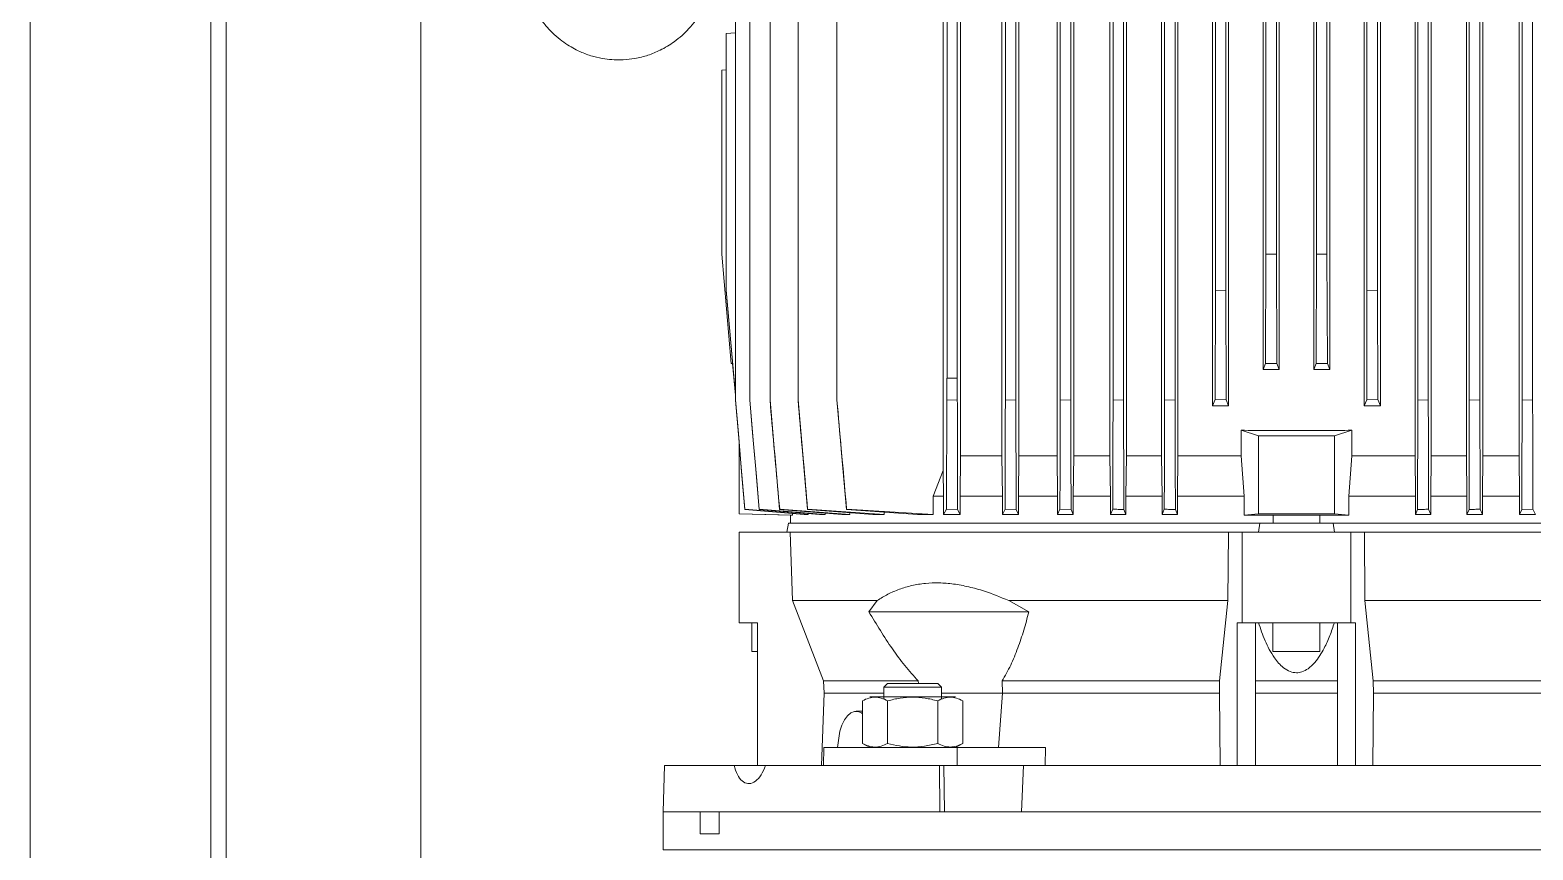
# Model space of a CAD drawing. Header units: millimetres. Extents: x 2513 to 2669, y 1505 to 1675.
# Drawn here: x 2525.6726 to 2525.9788, y 1512.8492 to 1513.0164 of the extents above; entities that cross this region are included whole.
import ezdxf

# ---------------------------------------------------------------- set-up
doc = ezdxf.new("R2010")
doc.units = ezdxf.units.MM

msp = doc.modelspace()

# ---------------------------------------------------------------- linework, layer by layer
at = {"color": 7, "linetype": 'Continuous', "lineweight": 15}
for p, q in [((2525.6726, 1512.67584), (2525.6726, 1513.37628)), ((2525.70946, 1512.71713), (2525.70946, 1513.37628)), ((2525.71254, 1512.71713), (2525.71254, 1513.37628)), ((2525.75223, 1512.71713), (2525.75223, 1513.37628)), ((2525.85866, 1513.13382), (2525.85866, 1512.92657)), ((2525.86222, 1513.13081), (2525.86222, 1512.92958)), ((2525.87063, 1512.92958), (2525.87063, 1513.13081)), ((2525.8741, 1513.13081), (2525.8741, 1512.92958)), ((2525.88187, 1512.92958), (2525.88187, 1513.13081)), ((2525.88526, 1513.13081), (2525.88526, 1512.92958)), ((2525.89266, 1512.92958), (2525.89266, 1513.13081)), ((2525.896, 1513.13081), (2525.896, 1512.92958)), ((2525.90319, 1512.92958), (2525.90319, 1513.13081)), ((2525.90649, 1513.13081), (2525.90649, 1512.92958)), ((2525.95482, 1512.92958), (2525.95482, 1513.13081)), ((2525.95812, 1513.13081), (2525.95812, 1512.92958)), ((2525.96531, 1512.92958), (2525.96531, 1513.13081)), ((2525.96864, 1513.13081), (2525.96864, 1512.92958)), ((2525.97605, 1512.92958), (2525.97605, 1513.13081)), ((2525.91355, 1512.93976), (2525.91355, 1513.12063)), ((2525.91684, 1513.12063), (2525.91684, 1512.93976)), ((2525.94447, 1512.93976), (2525.94447, 1513.12063)), ((2525.94775, 1513.12063), (2525.94775, 1512.93976)), ((2525.81632, 1512.94095), (2525.81632, 1513.11944)), ((2525.81924, 1512.94096), (2525.81924, 1513.11943)), ((2525.82338, 1512.94097), (2525.82338, 1513.11942)), ((2525.82909, 1512.94099), (2525.82909, 1513.11941)), ((2525.83702, 1512.941), (2525.83702, 1513.11939)), ((2525.87134, 1513.11941), (2525.87134, 1512.94098)), ((2525.87348, 1512.94089), (2525.87348, 1513.1195)), ((2525.88253, 1513.11942), (2525.88253, 1512.94097)), ((2525.88466, 1512.9409), (2525.88466, 1513.1195)), ((2525.89329, 1513.11943), (2525.89329, 1512.94096)), ((2525.89542, 1512.9409), (2525.89542, 1513.11949)), ((2525.90379, 1513.11944), (2525.90379, 1512.94095)), ((2525.90592, 1512.94091), (2525.90592, 1513.11948)), ((2525.95539, 1513.11948), (2525.95539, 1512.94091)), ((2525.95752, 1512.94095), (2525.95752, 1513.11944)), ((2525.96588, 1513.11949), (2525.96588, 1512.9409)), ((2525.96802, 1512.94096), (2525.96802, 1513.11943)), ((2525.97664, 1513.11949), (2525.97664, 1512.94089)), ((2525.97878, 1512.94097), (2525.97878, 1513.11942)), ((2525.85945, 1513.11499), (2525.85945, 1512.94541)), ((2525.86151, 1512.94541), (2525.86151, 1513.11499)), ((2525.92385, 1512.94713), (2525.92385, 1513.11326)), ((2525.92712, 1513.11326), (2525.92712, 1512.94713)), ((2525.93418, 1512.94713), (2525.93418, 1513.11326)), ((2525.93745, 1513.11326), (2525.93745, 1512.94713)), ((2525.91414, 1513.09708), (2525.91414, 1512.96331)), ((2525.91627, 1512.96329), (2525.91627, 1513.0971)), ((2525.94503, 1513.09711), (2525.94503, 1512.96329)), ((2525.94717, 1512.96331), (2525.94717, 1513.09708)), ((2525.92442, 1513.08972), (2525.92442, 1512.97068)), ((2525.92656, 1512.97067), (2525.92656, 1513.08972)), ((2525.93475, 1513.08972), (2525.93475, 1512.97067)), ((2525.93688, 1512.97068), (2525.93688, 1513.08972)), ((2525.81632, 1513.01582), (2525.81445, 1513.01566)), ((2525.81445, 1512.96331), (2525.81445, 1513.01566)), ((2525.81445, 1513.00829), (2525.81354, 1513.00821)), ((2525.81354, 1512.97068), (2525.81354, 1513.00821)), ((2525.81549, 1512.94839), (2525.81354, 1512.97068)), ((2525.81354, 1512.97068), (2525.81354, 1512.97067)), ((2525.81354, 1512.97067), (2525.81549, 1512.94838)), ((2525.81549, 1512.94838), (2525.81354, 1512.97067)), ((2525.92442, 1512.97068), (2525.92435, 1512.94839)), ((2525.92656, 1512.97067), (2525.92442, 1512.97068)), ((2525.92663, 1512.94838), (2525.92656, 1512.97067)), ((2525.93475, 1512.97067), (2525.93468, 1512.94838)), ((2525.93688, 1512.97068), (2525.93475, 1512.97067)), ((2525.93695, 1512.94839), (2525.93688, 1512.97068)), ((2525.81446, 1512.96331), (2525.81445, 1512.96329)), ((2525.81445, 1512.96329), (2525.81632, 1512.9419)), ((2525.81632, 1512.94196), (2525.81446, 1512.96331)), ((2525.91414, 1512.96331), (2525.91407, 1512.94102)), ((2525.91627, 1512.96329), (2525.91414, 1512.96331)), ((2525.91634, 1512.941), (2525.91627, 1512.96329)), ((2525.94503, 1512.96329), (2525.94497, 1512.941)), ((2525.94717, 1512.96331), (2525.94503, 1512.96329)), ((2525.94724, 1512.94102), (2525.94717, 1512.96331)), ((2525.81576, 1512.94836), (2525.81549, 1512.94839)), ((2525.81549, 1512.94839), (2525.81549, 1512.94838)), ((2525.81549, 1512.94838), (2525.81576, 1512.94835)), ((2525.81632, 1512.9419), (2525.81576, 1512.94835)), ((2525.92435, 1512.94839), (2525.92385, 1512.94713)), ((2525.92663, 1512.94838), (2525.92435, 1512.94839)), ((2525.92712, 1512.94713), (2525.92663, 1512.94838)), ((2525.93468, 1512.94838), (2525.93418, 1512.94713)), ((2525.93695, 1512.94839), (2525.93468, 1512.94838)), ((2525.93745, 1512.94713), (2525.93695, 1512.94839)), ((2525.85945, 1512.94541), (2525.85941, 1512.94541)), ((2525.85941, 1512.94541), (2525.85941, 1512.941)), ((2525.86151, 1512.94541), (2525.85945, 1512.94541)), ((2525.86155, 1512.94541), (2525.86151, 1512.94541)), ((2525.86155, 1512.94088), (2525.86155, 1512.94541)), ((2525.92712, 1512.94713), (2525.92385, 1512.94713)), ((2525.93745, 1512.94713), (2525.93418, 1512.94713)), ((2525.86155, 1512.94088), (2525.85941, 1512.941)), ((2525.87348, 1512.94089), (2525.87134, 1512.94098)), ((2525.88466, 1512.9409), (2525.88253, 1512.94097)), ((2525.89542, 1512.9409), (2525.89329, 1512.94096)), ((2525.90592, 1512.94091), (2525.90379, 1512.94095)), ((2525.91407, 1512.94102), (2525.91355, 1512.93976)), ((2525.91684, 1512.93976), (2525.91355, 1512.93976)), ((2525.91634, 1512.941), (2525.91407, 1512.94102)), ((2525.91684, 1512.93976), (2525.91634, 1512.941)), ((2525.94497, 1512.941), (2525.94447, 1512.93976)), ((2525.94775, 1512.93976), (2525.94447, 1512.93976)), ((2525.94724, 1512.94102), (2525.94497, 1512.941)), ((2525.94775, 1512.93976), (2525.94724, 1512.94102)), ((2525.95752, 1512.94095), (2525.95539, 1512.94091)), ((2525.96802, 1512.94096), (2525.96588, 1512.9409)), ((2525.97878, 1512.94097), (2525.97664, 1512.94089)), ((2525.91938, 1512.93476), (2525.92291, 1512.93361)), ((2525.91938, 1512.92958), (2525.91938, 1512.93476)), ((2525.92291, 1512.93361), (2525.92291, 1512.91772)), ((2525.92291, 1512.93361), (2525.93839, 1512.93361)), ((2525.93839, 1512.93361), (2525.94192, 1512.93476)), ((2525.93839, 1512.91772), (2525.93839, 1512.93361)), ((2525.94192, 1512.93476), (2525.94192, 1512.92958)), ((2525.81711, 1512.91772), (2525.81711, 1512.93194)), ((2525.86222, 1512.92958), (2525.86212, 1512.92133)), ((2525.87063, 1512.92958), (2525.86222, 1512.92958)), ((2525.87073, 1512.92133), (2525.87063, 1512.92958)), ((2525.8741, 1512.92958), (2525.87401, 1512.92133)), ((2525.88187, 1512.92958), (2525.8741, 1512.92958)), ((2525.88196, 1512.92133), (2525.88187, 1512.92958)), ((2525.88526, 1512.92958), (2525.88517, 1512.92133)), ((2525.89266, 1512.92958), (2525.88526, 1512.92958)), ((2525.89275, 1512.92133), (2525.89266, 1512.92958)), ((2525.896, 1512.92958), (2525.89592, 1512.92133)), ((2525.90319, 1512.92958), (2525.896, 1512.92958)), ((2525.90327, 1512.92133), (2525.90319, 1512.92958)), ((2525.90649, 1512.92958), (2525.90641, 1512.92133)), ((2525.91938, 1512.92958), (2525.90649, 1512.92958)), ((2525.92, 1512.92133), (2525.91938, 1512.92958)), ((2525.94192, 1512.92958), (2525.94131, 1512.92133)), ((2525.95482, 1512.92958), (2525.94192, 1512.92958)), ((2525.9549, 1512.92133), (2525.95482, 1512.92958)), ((2525.95812, 1512.92958), (2525.95804, 1512.92133)), ((2525.96531, 1512.92958), (2525.95812, 1512.92958)), ((2525.96539, 1512.92133), (2525.96531, 1512.92958)), ((2525.96864, 1512.92958), (2525.96856, 1512.92133)), ((2525.97605, 1512.92958), (2525.96864, 1512.92958)), ((2525.97613, 1512.92133), (2525.97605, 1512.92958)), ((2525.85866, 1512.92657), (2525.85661, 1512.92133)), ((2525.85873, 1512.92133), (2525.85866, 1512.92657)), ((2525.85661, 1512.92133), (2525.85661, 1512.91758)), ((2525.85873, 1512.92133), (2525.85661, 1512.92133)), ((2525.85873, 1512.91758), (2525.85873, 1512.92133)), ((2525.86212, 1512.92133), (2525.86212, 1512.91758)), ((2525.87073, 1512.92133), (2525.86212, 1512.92133)), ((2525.87073, 1512.91758), (2525.87073, 1512.92133)), ((2525.87401, 1512.92133), (2525.87401, 1512.91758)), ((2525.88196, 1512.92133), (2525.87401, 1512.92133)), ((2525.88196, 1512.91758), (2525.88196, 1512.92133)), ((2525.88517, 1512.92133), (2525.88517, 1512.91758)), ((2525.89275, 1512.92133), (2525.88517, 1512.92133)), ((2525.89275, 1512.91758), (2525.89275, 1512.92133)), ((2525.89592, 1512.92133), (2525.89592, 1512.91758)), ((2525.90327, 1512.92133), (2525.89592, 1512.92133)), ((2525.90327, 1512.91758), (2525.90327, 1512.92133)), ((2525.90641, 1512.92133), (2525.90641, 1512.91758)), ((2525.92, 1512.92133), (2525.90641, 1512.92133)), ((2525.92, 1512.91745), (2525.92, 1512.92133)), ((2525.94131, 1512.92133), (2525.94131, 1512.91745)), ((2525.9549, 1512.92133), (2525.94131, 1512.92133)), ((2525.9549, 1512.91758), (2525.9549, 1512.92133)), ((2525.95804, 1512.92133), (2525.95804, 1512.91758)), ((2525.96539, 1512.92133), (2525.95804, 1512.92133)), ((2525.96539, 1512.91758), (2525.96539, 1512.92133)), ((2525.96856, 1512.92133), (2525.96856, 1512.91758)), ((2525.97613, 1512.92133), (2525.96856, 1512.92133)), ((2525.97613, 1512.91758), (2525.97613, 1512.92133)), ((2525.81711, 1512.91772), (2525.82754, 1512.91744)), ((2525.82798, 1512.91745), (2525.81711, 1512.91772)), ((2525.81827, 1512.91862), (2525.83032, 1512.91758)), ((2525.83113, 1512.91758), (2525.81828, 1512.91866)), ((2525.82119, 1512.91861), (2525.83345, 1512.91758)), ((2525.83464, 1512.91758), (2525.8212, 1512.91867)), ((2525.82535, 1512.91868), (2525.82533, 1512.9186)), ((2525.82533, 1512.9186), (2525.83799, 1512.91758)), ((2525.83964, 1512.91758), (2525.82535, 1512.91868)), ((2525.82798, 1512.91778), (2525.82798, 1512.91745)), ((2525.83105, 1512.9187), (2525.83103, 1512.9186)), ((2525.83103, 1512.9186), (2525.84436, 1512.91758)), ((2525.84661, 1512.91758), (2525.83105, 1512.9187)), ((2525.83113, 1512.91778), (2525.83113, 1512.91758)), ((2525.83464, 1512.91785), (2525.83464, 1512.91758)), ((2525.83899, 1512.91871), (2525.83897, 1512.91859)), ((2525.83897, 1512.91859), (2525.85346, 1512.91758)), ((2525.85661, 1512.91758), (2525.83899, 1512.91871)), ((2525.83964, 1512.91794), (2525.83964, 1512.91758)), ((2525.84661, 1512.91806), (2525.84661, 1512.91758)), ((2525.85934, 1512.91871), (2525.85873, 1512.91758)), ((2525.86162, 1512.91859), (2525.85934, 1512.91871)), ((2525.86212, 1512.91758), (2525.86162, 1512.91859)), ((2525.87127, 1512.9187), (2525.87073, 1512.91758)), ((2525.87354, 1512.9186), (2525.87127, 1512.9187)), ((2525.87401, 1512.91758), (2525.87354, 1512.9186)), ((2525.88246, 1512.91868), (2525.88196, 1512.91758)), ((2525.88473, 1512.9186), (2525.88246, 1512.91868)), ((2525.88517, 1512.91758), (2525.88473, 1512.9186)), ((2525.89322, 1512.91867), (2525.89275, 1512.91758)), ((2525.89592, 1512.91758), (2525.89549, 1512.91861)), ((2525.90372, 1512.91866), (2525.90327, 1512.91758)), ((2525.90641, 1512.91758), (2525.90599, 1512.91862)), ((2525.92291, 1512.91772), (2525.92, 1512.91745)), ((2525.94131, 1512.91745), (2525.93839, 1512.91772)), ((2525.95532, 1512.91862), (2525.9549, 1512.91758)), ((2525.95804, 1512.91758), (2525.95759, 1512.91866)), ((2525.96582, 1512.91861), (2525.96539, 1512.91758)), ((2525.96856, 1512.91758), (2525.96809, 1512.91867)), ((2525.97658, 1512.9186), (2525.97613, 1512.91758)), ((2525.97885, 1512.91868), (2525.97658, 1512.9186)), ((2525.97935, 1512.91758), (2525.97885, 1512.91868)), ((2525.82714, 1512.9158), (2525.82683, 1512.91396)), ((2525.92319, 1512.9158), (2525.82714, 1512.9158)), ((2525.82754, 1512.91745), (2525.82754, 1512.9158)), ((2525.82798, 1512.91745), (2525.82754, 1512.91745)), ((2525.83113, 1512.91758), (2525.83032, 1512.91758)), ((2525.83464, 1512.91758), (2525.83345, 1512.91758)), ((2525.83964, 1512.91758), (2525.83799, 1512.91758)), ((2525.84661, 1512.91758), (2525.84436, 1512.91758)), ((2525.85661, 1512.91758), (2525.85346, 1512.91758)), ((2525.86212, 1512.91758), (2525.85873, 1512.91758)), ((2525.87401, 1512.91758), (2525.87073, 1512.91758)), ((2525.88517, 1512.91758), (2525.88196, 1512.91758)), ((2525.89592, 1512.91758), (2525.89275, 1512.91758)), ((2525.90641, 1512.91758), (2525.90327, 1512.91758)), ((2525.92589, 1512.91745), (2525.92, 1512.91745)), ((2525.92291, 1512.91396), (2525.92319, 1512.9158)), ((2525.92319, 1512.9158), (2525.92441, 1512.9158)), ((2525.92589, 1512.9158), (2525.92441, 1512.9158)), ((2525.92589, 1512.9158), (2525.92589, 1512.91745)), ((2525.93542, 1512.9158), (2525.92589, 1512.9158)), ((2525.94131, 1512.91745), (2525.93542, 1512.91745)), ((2525.93542, 1512.91745), (2525.93542, 1512.9158)), ((2525.93689, 1512.9158), (2525.93542, 1512.9158)), ((2525.93689, 1512.9158), (2525.93811, 1512.9158)), ((2525.93811, 1512.9158), (2525.9384, 1512.91396)), ((2526.03417, 1512.9158), (2525.93811, 1512.9158)), ((2525.95804, 1512.91758), (2525.9549, 1512.91758)), ((2525.96856, 1512.91758), (2525.96539, 1512.91758)), ((2525.97935, 1512.91758), (2525.97613, 1512.91758)), ((2525.81711, 1512.89553), (2525.81711, 1512.91396)), ((2525.81711, 1512.91396), (2525.82747, 1512.91396)), ((2525.91682, 1512.91396), (2525.82747, 1512.91396)), ((2525.82747, 1512.91396), (2525.82797, 1512.90005)), ((2525.91668, 1512.90005), (2525.91682, 1512.91396)), ((2525.91682, 1512.91396), (2525.91959, 1512.91396)), ((2525.91959, 1512.91396), (2525.91959, 1512.89553)), ((2525.94171, 1512.91396), (2525.91959, 1512.91396)), ((2525.94171, 1512.89553), (2525.94171, 1512.91396)), ((2525.94171, 1512.91396), (2525.94449, 1512.91396)), ((2525.94449, 1512.91396), (2525.94462, 1512.90005)), ((2526.03384, 1512.91396), (2525.94449, 1512.91396)), ((2525.82797, 1512.90005), (2525.84521, 1512.90005)), ((2525.82797, 1512.90005), (2525.83426, 1512.88365)), ((2525.84353, 1512.89774), (2525.84521, 1512.90005)), ((2525.87202, 1512.90005), (2525.91668, 1512.90005)), ((2525.87202, 1512.90005), (2525.87612, 1512.89774)), ((2525.915, 1512.88365), (2525.91668, 1512.90005)), ((2525.94462, 1512.90005), (2525.94631, 1512.88365)), ((2525.98929, 1512.90005), (2525.94462, 1512.90005)), ((2525.84353, 1512.89774), (2525.87612, 1512.89774)), ((2525.8208, 1512.89553), (2525.81711, 1512.89553)), ((2525.81969, 1512.89553), (2525.81969, 1512.88963)), ((2525.8208, 1512.8664), (2525.8208, 1512.89553)), ((2525.91861, 1512.89553), (2525.91861, 1512.8664)), ((2525.91959, 1512.89553), (2525.91861, 1512.89553)), ((2525.94171, 1512.89553), (2525.91959, 1512.89553)), ((2525.92229, 1512.89553), (2525.92229, 1512.8664)), ((2525.92586, 1512.89553), (2525.92586, 1512.88963)), ((2525.93545, 1512.88963), (2525.93545, 1512.89553)), ((2525.93901, 1512.89553), (2525.93901, 1512.8664)), ((2525.9427, 1512.89553), (2525.94171, 1512.89553)), ((2525.9427, 1512.8664), (2525.9427, 1512.89553)), ((2525.81969, 1512.88963), (2525.8208, 1512.88963)), ((2525.92586, 1512.88963), (2525.93065, 1512.88963)), ((2525.93065, 1512.88963), (2525.93545, 1512.88963)), ((2525.8344, 1512.88115), (2525.83385, 1512.8664)), ((2525.85359, 1512.88365), (2525.83426, 1512.88365)), ((2525.83426, 1512.88365), (2525.8344, 1512.88115)), ((2525.84655, 1512.88115), (2525.8344, 1512.88115)), ((2525.84729, 1512.8831), (2525.84655, 1512.88237)), ((2525.84655, 1512.88237), (2525.84655, 1512.87994)), ((2525.85835, 1512.88237), (2525.84655, 1512.88237)), ((2525.85527, 1512.8831), (2525.84729, 1512.8831)), ((2525.85361, 1512.8831), (2525.85359, 1512.88365)), ((2525.85761, 1512.8831), (2525.85527, 1512.8831)), ((2525.85835, 1512.88237), (2525.85761, 1512.8831)), ((2525.85835, 1512.87994), (2525.85835, 1512.88237)), ((2525.85835, 1512.88115), (2525.87077, 1512.88115)), ((2525.87077, 1512.88115), (2525.86992, 1512.87009)), ((2525.87068, 1512.88365), (2525.915, 1512.88365)), ((2525.87068, 1512.88365), (2525.87077, 1512.88115)), ((2525.91496, 1512.88115), (2525.87077, 1512.88115)), ((2525.91496, 1512.88115), (2525.915, 1512.88365)), ((2525.91511, 1512.8664), (2525.91496, 1512.88115)), ((2525.93901, 1512.88365), (2525.92229, 1512.88365)), ((2525.93901, 1512.88115), (2525.92229, 1512.88115)), ((2525.94635, 1512.88115), (2525.9462, 1512.8664)), ((2525.94631, 1512.88365), (2525.94635, 1512.88115)), ((2525.99063, 1512.88365), (2525.94631, 1512.88365)), ((2525.99053, 1512.88115), (2525.94635, 1512.88115)), ((2525.84224, 1512.8709), (2525.84224, 1512.87961)), ((2525.84224, 1512.87961), (2525.84224, 1512.87961)), ((2525.84734, 1512.87961), (2525.84734, 1512.8709)), ((2525.85755, 1512.87961), (2525.85755, 1512.8709)), ((2525.86267, 1512.8796), (2525.86267, 1512.8709)), ((2525.84224, 1512.87746), (2525.84094, 1512.87746)), ((2525.83712, 1512.87009), (2525.83738, 1512.872)), ((2525.83437, 1512.87009), (2525.83427, 1512.8664)), ((2525.83437, 1512.87009), (2525.86149, 1512.87009)), ((2525.84223, 1512.8709), (2525.84375, 1512.87009)), ((2525.84224, 1512.8709), (2525.84224, 1512.87089)), ((2525.86115, 1512.87009), (2525.86267, 1512.8709)), ((2525.86154, 1512.8664), (2525.86149, 1512.87009)), ((2525.86149, 1512.87009), (2525.87949, 1512.87009)), ((2525.87949, 1512.87009), (2525.87945, 1512.8664)), ((2525.80188, 1512.8664), (2525.80163, 1512.85693)), ((2525.81607, 1512.8664), (2525.80188, 1512.8664)), ((2525.82246, 1512.8664), (2525.81607, 1512.8664)), ((2525.83959, 1512.8664), (2525.82246, 1512.8664)), ((2525.8579, 1512.8664), (2525.83959, 1512.8664)), ((2525.85798, 1512.85693), (2525.8579, 1512.8664)), ((2525.8579, 1512.8664), (2525.85882, 1512.8664)), ((2525.85882, 1512.8664), (2525.85891, 1512.85693)), ((2525.85882, 1512.8664), (2525.87501, 1512.8664)), ((2525.87501, 1512.8664), (2525.87466, 1512.85693)), ((2526.02171, 1512.8664), (2525.87501, 1512.8664)), ((2525.80163, 1512.85693), (2525.80163, 1512.84919)), ((2525.80918, 1512.85693), (2525.80163, 1512.85693)), ((2525.80918, 1512.85251), (2525.80918, 1512.85693)), ((2525.80919, 1512.85693), (2525.80918, 1512.85693)), ((2525.81305, 1512.85693), (2525.80919, 1512.85693)), ((2525.81305, 1512.85693), (2525.81305, 1512.85251)), ((2526.05968, 1512.85693), (2525.81305, 1512.85693)), ((2525.81305, 1512.85251), (2525.80918, 1512.85251)), ((2526.05968, 1512.84919), (2525.80163, 1512.84919))]:
    msp.add_line(p, q, dxfattribs=at)
at = {"color": 7, "linetype": 'Continuous', "lineweight": 15, "flags": 128}
for points in [[(2525.81828, 1512.91866), (2525.81753, 1512.92721), (2525.81693, 1512.93408), (2525.81632, 1512.94095)], [(2525.81632, 1512.94091), (2525.81707, 1512.93236), (2525.81767, 1512.92549), (2525.81827, 1512.91862)], [(2525.8212, 1512.91867), (2525.82042, 1512.92757), (2525.81983, 1512.93427), (2525.81924, 1512.94096)], [(2525.81924, 1512.9409), (2525.82002, 1512.932), (2525.8206, 1512.92531), (2525.82119, 1512.91861)], [(2525.89329, 1512.94096), (2525.89326, 1512.93206), (2525.89324, 1512.92537), (2525.89322, 1512.91867)], [(2525.89549, 1512.91861), (2525.89546, 1512.92751), (2525.89544, 1512.93421), (2525.89542, 1512.9409)], [(2525.90379, 1512.94095), (2525.90376, 1512.9324), (2525.90374, 1512.92553), (2525.90372, 1512.91866)], [(2525.90599, 1512.91862), (2525.90596, 1512.92716), (2525.90594, 1512.93404), (2525.90592, 1512.94091)], [(2525.95539, 1512.94091), (2525.95536, 1512.93236), (2525.95534, 1512.92549), (2525.95532, 1512.91862)], [(2525.95759, 1512.91866), (2525.95756, 1512.92721), (2525.95754, 1512.93408), (2525.95752, 1512.94095)], [(2525.96588, 1512.9409), (2525.96586, 1512.932), (2525.96584, 1512.92531), (2525.96582, 1512.91861)], [(2525.96809, 1512.91867), (2525.96806, 1512.92757), (2525.96804, 1512.93427), (2525.96802, 1512.94096)], [(2525.84226, 1512.87697), (2525.84204, 1512.87713), (2525.84131, 1512.87743), (2525.84057, 1512.87743), (2525.83984, 1512.87713), (2525.83916, 1512.87655), (2525.83855, 1512.87571), (2525.83804, 1512.87464), (2525.83764, 1512.87339), (2525.83738, 1512.872)]]:
    msp.add_lwpolyline(points, dxfattribs=at)
at = {"color": 7, "linetype": 'Continuous', "lineweight": 15}
for points, knots in [([(2525.77302, 1513.0302), (2525.77307, 1513.02916), (2525.77315, 1513.02715), (2525.77382, 1513.02428), (2525.77481, 1513.0217), (2525.77605, 1513.01942), (2525.77746, 1513.01746), (2525.77897, 1513.01581), (2525.78053, 1513.01444), (2525.78249, 1513.01305), (2525.78479, 1513.01183), (2525.78737, 1513.01094), (2525.78961, 1513.01047), (2525.79162, 1513.01028), (2525.79366, 1513.01028), (2525.79597, 1513.01054), (2525.7985, 1513.01117), (2525.80071, 1513.01207), (2525.80247, 1513.01304), (2525.80398, 1513.01404), (2525.80544, 1513.01522), (2525.80688, 1513.01666), (2525.80801, 1513.01797), (2525.80859, 1513.01891), (2525.80879, 1513.01924)], [0, 0, 0, 0, 0.061722, 0.119958, 0.174754, 0.226103, 0.274023, 0.318495, 0.359522, 0.397086, 0.461721, 0.514119, 0.559367, 0.597792, 0.634201, 0.680883, 0.735971, 0.789021, 0.822604, 0.855828, 0.897027, 0.934281, 0.976943, 1, 1, 1, 1]), ([(2525.82535, 1512.91868), (2525.82507, 1512.92177), (2525.82461, 1512.92703), (2525.82396, 1512.93446), (2525.82358, 1512.9388), (2525.82338, 1512.94097)], [0, 0, 0, 0, 0.415462, 0.707729, 1, 1, 1, 1]), ([(2525.82338, 1512.94089), (2525.82365, 1512.93781), (2525.82411, 1512.93255), (2525.82476, 1512.92512), (2525.82514, 1512.92078), (2525.82533, 1512.9186)], [0, 0, 0, 0, 0.4154586, 0.7077311, 1, 1, 1, 1]), ([(2525.83105, 1512.9187), (2525.83077, 1512.92191), (2525.8303, 1512.92723), (2525.82965, 1512.93466), (2525.82927, 1512.93888), (2525.82909, 1512.94099)], [0, 0, 0, 0, 0.432089, 0.716042, 1, 1, 1, 1]), ([(2525.82909, 1512.94089), (2525.82937, 1512.93768), (2525.82983, 1512.93236), (2525.83048, 1512.92493), (2525.83085, 1512.92071), (2525.83103, 1512.9186)], [0, 0, 0, 0, 0.432078, 0.716033, 1, 1, 1, 1]), ([(2525.83899, 1512.91871), (2525.8387, 1512.92205), (2525.83822, 1512.92744), (2525.83757, 1512.93487), (2525.8372, 1512.93895), (2525.83702, 1512.941)], [0, 0, 0, 0, 0.449629, 0.724812, 1, 1, 1, 1]), ([(2525.83702, 1512.94088), (2525.83732, 1512.93754), (2525.83779, 1512.93216), (2525.83844, 1512.92473), (2525.83879, 1512.92064), (2525.83897, 1512.91859)], [0, 0, 0, 0, 0.449593, 0.724807, 1, 1, 1, 1]), ([(2525.85941, 1512.941), (2525.8594, 1512.93766), (2525.85939, 1512.93227), (2525.85936, 1512.92484), (2525.85935, 1512.92076), (2525.85934, 1512.91871)], [0, 0, 0, 0, 0.449644, 0.724825, 1, 1, 1, 1]), ([(2525.86162, 1512.91859), (2525.86161, 1512.92193), (2525.86159, 1512.92732), (2525.86157, 1512.93475), (2525.86156, 1512.93884), (2525.86155, 1512.94088)], [0, 0, 0, 0, 0.4495392, 0.7247744, 1, 1, 1, 1]), ([(2525.87134, 1512.94098), (2525.87133, 1512.93777), (2525.87131, 1512.93245), (2525.87129, 1512.92503), (2525.87128, 1512.92081), (2525.87127, 1512.9187)], [0, 0, 0, 0, 0.432114, 0.716067, 1, 1, 1, 1]), ([(2525.87354, 1512.9186), (2525.87353, 1512.92181), (2525.87352, 1512.92713), (2525.87349, 1512.93456), (2525.87348, 1512.93878), (2525.87348, 1512.94089)], [0, 0, 0, 0, 0.432024, 0.71601, 1, 1, 1, 1]), ([(2525.88253, 1512.94097), (2525.88252, 1512.93789), (2525.8825, 1512.93263), (2525.88248, 1512.9252), (2525.88247, 1512.92086), (2525.88246, 1512.91868)], [0, 0, 0, 0, 0.415488, 0.707746, 1, 1, 1, 1]), ([(2525.88473, 1512.9186), (2525.88472, 1512.92169), (2525.88471, 1512.92695), (2525.88468, 1512.93438), (2525.88467, 1512.93873), (2525.88466, 1512.9409)], [0, 0, 0, 0, 0.415421, 0.707717, 1, 1, 1, 1]), ([(2525.97664, 1512.94089), (2525.97663, 1512.93781), (2525.97662, 1512.93255), (2525.9766, 1512.92512), (2525.97658, 1512.92078), (2525.97658, 1512.9186)], [0, 0, 0, 0, 0.415459, 0.707731, 1, 1, 1, 1]), ([(2525.97885, 1512.91868), (2525.97884, 1512.92177), (2525.97882, 1512.92703), (2525.9788, 1512.93446), (2525.97879, 1512.9388), (2525.97878, 1512.94097)], [0, 0, 0, 0, 0.4154621, 0.7077295, 1, 1, 1, 1]), ([(2525.91938, 1512.93476), (2525.92126, 1512.93475), (2525.92501, 1512.93471), (2525.92877, 1512.93471), (2525.93065, 1512.93471)], [0, 0, 0, 0, 0.500267, 1, 1, 1, 1]), ([(2525.93065, 1512.93471), (2525.93253, 1512.93471), (2525.9363, 1512.93471), (2525.94005, 1512.93475), (2525.94192, 1512.93476)], [0, 0, 0, 0, 0.499733, 1, 1, 1, 1]), ([(2525.81828, 1512.91866), (2525.81828, 1512.91865), (2525.81828, 1512.91864), (2525.81827, 1512.91862), (2525.81827, 1512.91862)], [0, 0, 0, 0, 0.5000005, 1, 1, 1, 1]), ([(2525.8212, 1512.91867), (2525.8212, 1512.91866), (2525.82119, 1512.91864), (2525.82119, 1512.91862), (2525.82119, 1512.91861)], [0, 0, 0, 0, 0.4999969, 1, 1, 1, 1]), ([(2525.89549, 1512.91861), (2525.89511, 1512.91862), (2525.89435, 1512.91864), (2525.8936, 1512.91866), (2525.89322, 1512.91867)], [0, 0, 0, 0, 0.500001, 1, 1, 1, 1]), ([(2525.90599, 1512.91862), (2525.90561, 1512.91862), (2525.90485, 1512.91864), (2525.9041, 1512.91865), (2525.90372, 1512.91866)], [0, 0, 0, 0, 0.500001, 1, 1, 1, 1]), ([(2525.95759, 1512.91866), (2525.95721, 1512.91865), (2525.95645, 1512.91864), (2525.9557, 1512.91862), (2525.95532, 1512.91862)], [0, 0, 0, 0, 0.499999, 1, 1, 1, 1]), ([(2525.96809, 1512.91867), (2525.96771, 1512.91866), (2525.96695, 1512.91864), (2525.96619, 1512.91862), (2525.96582, 1512.91861)], [0, 0, 0, 0, 0.4999993, 1, 1, 1, 1]), ([(2525.92589, 1512.91745), (2525.92666, 1512.91744), (2525.92823, 1512.91743), (2525.93064, 1512.91743), (2525.93306, 1512.91743), (2525.93463, 1512.91744), (2525.93542, 1512.91745)], [0, 0, 0, 0, 0.247854, 0.5, 0.747853, 1, 1, 1, 1]), ([(2525.84521, 1512.90005), (2525.84593, 1512.90049), (2525.84736, 1512.90137), (2525.84973, 1512.90239), (2525.85228, 1512.90315), (2525.855, 1512.90359), (2525.85783, 1512.90369), (2525.86079, 1512.90346), (2525.86388, 1512.90288), (2525.86762, 1512.90185), (2525.87036, 1512.90073), (2525.87202, 1512.90005)], [0, 0, 0, 0, 0.1029702, 0.2059231, 0.3115546, 0.417169, 0.5203389, 0.6235108, 0.7301646, 0.836837, 1, 1, 1, 1]), ([(2525.85359, 1512.88365), (2525.85267, 1512.88467), (2525.85082, 1512.88672), (2525.84828, 1512.89021), (2525.84584, 1512.89388), (2525.8443, 1512.89645), (2525.84353, 1512.89774)], [0, 0, 0, 0, 0.246545, 0.4933584, 0.7466508, 1, 1, 1, 1]), ([(2525.87612, 1512.89774), (2525.87579, 1512.89648), (2525.87512, 1512.89397), (2525.8739, 1512.89032), (2525.87249, 1512.8868), (2525.87128, 1512.8847), (2525.87068, 1512.88365)], [0, 0, 0, 0, 0.247623, 0.495202, 0.747732, 1, 1, 1, 1]), ([(2525.93838, 1512.89553), (2525.93809, 1512.89464), (2525.9375, 1512.89287), (2525.93649, 1512.89063), (2525.93545, 1512.8888), (2525.9344, 1512.88736), (2525.93319, 1512.88618), (2525.93188, 1512.88547), (2525.93059, 1512.88525), (2525.92925, 1512.88552), (2525.92803, 1512.88628), (2525.92699, 1512.88729), (2525.92563, 1512.88907), (2525.92416, 1512.89182), (2525.92334, 1512.89429), (2525.92292, 1512.89553)], [0, 0, 0, 0, 0.105212, 0.210345, 0.275472, 0.3405, 0.40825, 0.460132, 0.500069, 0.546422, 0.603822, 0.654738, 0.705789, 0.852584, 1, 1, 1, 1]), ([(2525.84224, 1512.87961), (2525.84266, 1512.87981), (2525.8435, 1512.88021), (2525.84479, 1512.8804), (2525.84608, 1512.88021), (2525.84692, 1512.87981), (2525.84734, 1512.87961)], [0, 0, 0, 0, 0.252491, 0.499894, 0.74677, 1, 1, 1, 1]), ([(2525.85245, 1512.88041), (2525.85188, 1512.88041), (2525.85074, 1512.88041), (2525.8491, 1512.88041), (2525.84759, 1512.88041), (2525.84626, 1512.88041), (2525.84517, 1512.88041), (2525.84437, 1512.88041), (2525.84385, 1512.88041), (2525.84378, 1512.88041), (2525.84375, 1512.88041)], [0, 0, 0, 0, 0.125103, 0.250152, 0.375092, 0.499998, 0.624906, 0.749846, 0.874896, 1, 1, 1, 1]), ([(2525.84734, 1512.87961), (2525.84819, 1512.87981), (2525.84987, 1512.88021), (2525.85245, 1512.8804), (2525.85503, 1512.88021), (2525.8567, 1512.87981), (2525.85755, 1512.87961)], [0, 0, 0, 0, 0.252563, 0.500611, 0.746907, 1, 1, 1, 1]), ([(2525.86115, 1512.88041), (2525.86112, 1512.88041), (2525.86105, 1512.88041), (2525.86053, 1512.88041), (2525.85973, 1512.88041), (2525.85864, 1512.88041), (2525.85732, 1512.88041), (2525.8558, 1512.88041), (2525.85416, 1512.88041), (2525.85302, 1512.88041), (2525.85245, 1512.88041)], [0, 0, 0, 0, 0.125102, 0.250151, 0.37509, 0.499998, 0.624905, 0.749845, 0.874895, 1, 1, 1, 1]), ([(2525.85755, 1512.87961), (2525.85798, 1512.87981), (2525.85882, 1512.88021), (2525.86011, 1512.8804), (2525.8614, 1512.88021), (2525.86224, 1512.87981), (2525.86267, 1512.8796)], [0, 0, 0, 0, 0.252499, 0.499894, 0.746767, 1, 1, 1, 1]), ([(2525.84734, 1512.8709), (2525.8469, 1512.87069), (2525.84601, 1512.87027), (2525.84469, 1512.87011), (2525.84342, 1512.87033), (2525.84264, 1512.87071), (2525.84224, 1512.8709)], [0, 0, 0, 0, 0.262948, 0.530669, 0.76346, 1, 1, 1, 1]), ([(2525.85755, 1512.8709), (2525.85667, 1512.87069), (2525.85489, 1512.87027), (2525.85225, 1512.87011), (2525.84971, 1512.87033), (2525.84814, 1512.87071), (2525.84734, 1512.8709)], [0, 0, 0, 0, 0.26279, 0.530348, 0.763295, 1, 1, 1, 1]), ([(2525.86267, 1512.8709), (2525.86224, 1512.8707), (2525.8614, 1512.8703), (2525.86011, 1512.87011), (2525.85882, 1512.8703), (2525.85798, 1512.87069), (2525.85755, 1512.8709)], [0, 0, 0, 0, 0.2525876, 0.4999997, 0.7468432, 1, 1, 1, 1]), ([(2525.82246, 1512.8664), (2525.82218, 1512.86573), (2525.82163, 1512.86437), (2525.82043, 1512.8631), (2525.81917, 1512.86258), (2525.81794, 1512.86292), (2525.8169, 1512.86406), (2525.81633, 1512.8654), (2525.81611, 1512.86625), (2525.81607, 1512.8664)], [0, 0, 0, 0, 0.1612321, 0.3224848, 0.4834933, 0.6440255, 0.8044843, 0.9653526, 1, 1, 1, 1])]:
    msp.add_open_spline(points, degree=3, knots=knots, dxfattribs=at)
msp.add_open_spline([(2525.93839, 1512.91772), (2525.93581, 1512.91772), (2525.93065, 1512.91771), (2525.92549, 1512.91772), (2525.92291, 1512.91772)], degree=3, dxfattribs=at)

doc.saveas('drawing.dxf')
